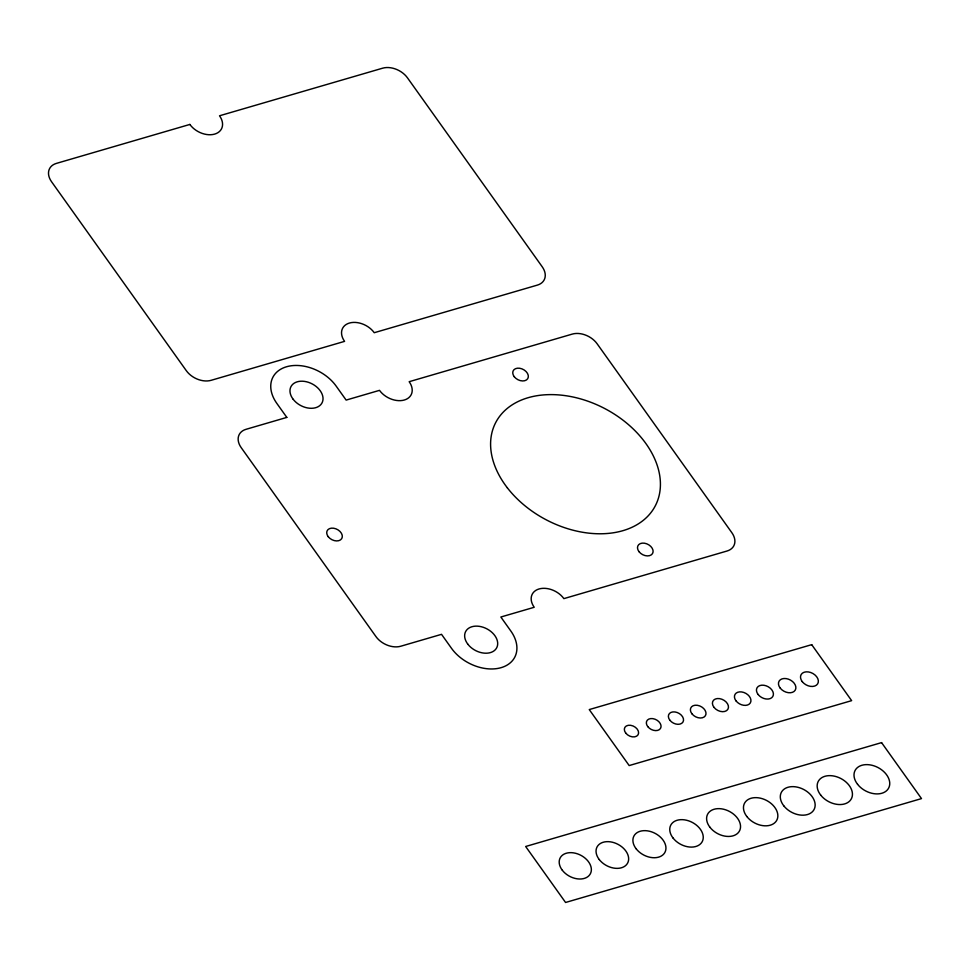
<?xml version="1.0" encoding="UTF-8"?>
<svg xmlns="http://www.w3.org/2000/svg" width="970" height="970" viewBox="0 0 970 970"><rect width="100%" height="100%" fill="white"/><g stroke="black" fill="none" stroke-linecap="round" stroke-linejoin="round"><path stroke-width="1.45" d="M189.865 124.439L56.393 163.396A18.951 13.228 27.6 0 0 51.543 181.717L186.288 370.649A18.951 13.228 27.6 0 0 211.108 380.325L344.58 341.367A18.951 13.228 27.6 0 1 349.418 323.046A18.951 13.228 27.6 0 1 374.238 332.71L537.368 285.107A18.951 13.228 27.6 0 0 542.218 266.786L407.473 77.843A18.951 13.228 27.6 0 0 382.665 68.179L219.523 115.782A18.951 13.228 27.6 0 1 214.673 134.102A18.951 13.228 27.6 0 1 189.865 124.439M286.817 417.403L246.04 429.31A18.951 13.228 27.6 0 0 241.19 447.631L375.936 636.562A18.951 13.228 27.6 0 0 400.743 646.238L441.532 634.331L451.511 648.324A37.891 26.469 27.6 0 0 501.126 667.663A37.891 26.469 27.6 0 0 510.826 631.009L500.847 617.017L534.215 607.281A18.951 13.228 27.6 0 1 539.065 588.96A18.951 13.228 27.6 0 1 563.873 598.623L727.015 551.021A18.951 13.228 27.6 0 0 731.853 532.7L597.108 343.756A18.951 13.228 27.6 0 0 572.3 334.092L409.17 381.695A18.951 13.228 27.6 0 1 404.32 400.016A18.951 13.228 27.6 0 1 379.512 390.352L346.144 400.089L336.154 386.096A37.891 26.469 27.6 0 0 286.538 366.757A37.891 26.469 27.6 0 0 276.838 403.411L286.817 417.403M811.708 644.662L589.251 709.579L629.178 765.56L851.636 700.643L811.708 644.662M881.572 742.62L525.655 846.495L565.571 902.476L921.5 798.601L881.572 742.62M507.395 487.886A90.004 62.856 27.6 0 0 653.477 509.007A90.004 62.856 27.6 0 0 565.643 395.687A90.004 62.856 27.6 0 0 507.395 487.886M639.024 551.688A8.293 5.796 27.6 0 0 652.483 553.627A8.293 5.796 27.6 0 0 644.395 543.188A8.293 5.796 27.6 0 0 639.024 551.688M514.27 376.736A8.293 5.796 27.6 0 0 527.716 378.688A8.293 5.796 27.6 0 0 519.629 368.248A8.293 5.796 27.6 0 0 514.27 376.736M328.236 536.701A8.293 5.796 27.6 0 0 341.695 538.653A8.293 5.796 27.6 0 0 333.607 528.213A8.293 5.796 27.6 0 0 328.236 536.701M625.723 733.065A7.578 5.299 27.6 0 0 638.03 734.848A7.578 5.299 27.6 0 0 630.633 725.305A7.578 5.299 27.6 0 0 625.723 733.065M647.79 726.639A7.821 5.456 27.6 0 0 660.473 728.47A7.821 5.456 27.6 0 0 652.846 718.637A7.821 5.456 27.6 0 0 647.79 726.639M669.858 720.213A8.051 5.626 27.6 0 0 682.928 722.104A8.051 5.626 27.6 0 0 675.071 711.968A8.051 5.626 27.6 0 0 669.858 720.213M691.925 713.787A8.293 5.796 27.6 0 0 705.384 715.727A8.293 5.796 27.6 0 0 697.284 705.287A8.293 5.796 27.6 0 0 691.925 713.787M713.993 707.348A8.524 5.953 27.6 0 0 727.827 709.349A8.524 5.953 27.6 0 0 719.51 698.618A8.524 5.953 27.6 0 0 713.993 707.348M736.06 700.922A8.766 6.123 27.6 0 0 750.283 702.983A8.766 6.123 27.6 0 0 741.723 691.949A8.766 6.123 27.6 0 0 736.06 700.922M758.128 694.496A8.997 6.281 27.6 0 0 772.726 696.605A8.997 6.281 27.6 0 0 763.948 685.269A8.997 6.281 27.6 0 0 758.128 694.496M780.183 688.069A9.239 6.45 27.6 0 0 795.182 690.228A9.239 6.45 27.6 0 0 786.173 678.6A9.239 6.45 27.6 0 0 780.183 688.069M802.251 681.631A9.47 6.62 27.6 0 0 817.637 683.862A9.47 6.62 27.6 0 0 808.386 671.931A9.47 6.62 27.6 0 0 802.251 681.631M857.541 784.257A18.951 13.228 27.6 0 0 888.29 788.707A18.951 13.228 27.6 0 0 869.799 764.845A18.951 13.228 27.6 0 0 857.541 784.257M820.644 795.024A18.709 13.071 27.6 0 0 851.005 799.413A18.709 13.071 27.6 0 0 832.757 775.854A18.709 13.071 27.6 0 0 820.644 795.024M783.748 805.779A18.479 12.901 27.6 0 0 813.733 810.108A18.479 12.901 27.6 0 0 795.703 786.852A18.479 12.901 27.6 0 0 783.748 805.779M746.851 816.534A18.236 12.743 27.6 0 0 776.449 820.814A18.236 12.743 27.6 0 0 758.649 797.849A18.236 12.743 27.6 0 0 746.851 816.534M709.955 827.289A18.006 12.574 27.6 0 0 739.164 831.508A18.006 12.574 27.6 0 0 721.607 808.847A18.006 12.574 27.6 0 0 709.955 827.289M673.059 838.044A17.763 12.404 27.6 0 0 701.892 842.215A17.763 12.404 27.6 0 0 684.553 819.856A17.763 12.404 27.6 0 0 673.059 838.044M636.162 848.811A17.533 12.246 27.6 0 0 664.608 852.921A17.533 12.246 27.6 0 0 647.499 830.853A17.533 12.246 27.6 0 0 636.162 848.811M599.266 859.565A17.29 12.076 27.6 0 0 627.323 863.615A17.29 12.076 27.6 0 0 610.457 841.851A17.29 12.076 27.6 0 0 599.266 859.565M562.37 870.32A17.048 11.907 27.6 0 0 590.051 874.322A17.048 11.907 27.6 0 0 573.403 852.848A17.048 11.907 27.6 0 0 562.37 870.32M467.904 644.286A17.533 12.246 27.6 0 0 496.349 648.396A17.533 12.246 27.6 0 0 479.253 626.329A17.533 12.246 27.6 0 0 467.904 644.286M293.231 399.361A17.533 12.246 27.6 0 0 321.688 403.471A17.533 12.246 27.6 0 0 304.58 381.404A17.533 12.246 27.6 0 0 293.231 399.361"/></g></svg>
